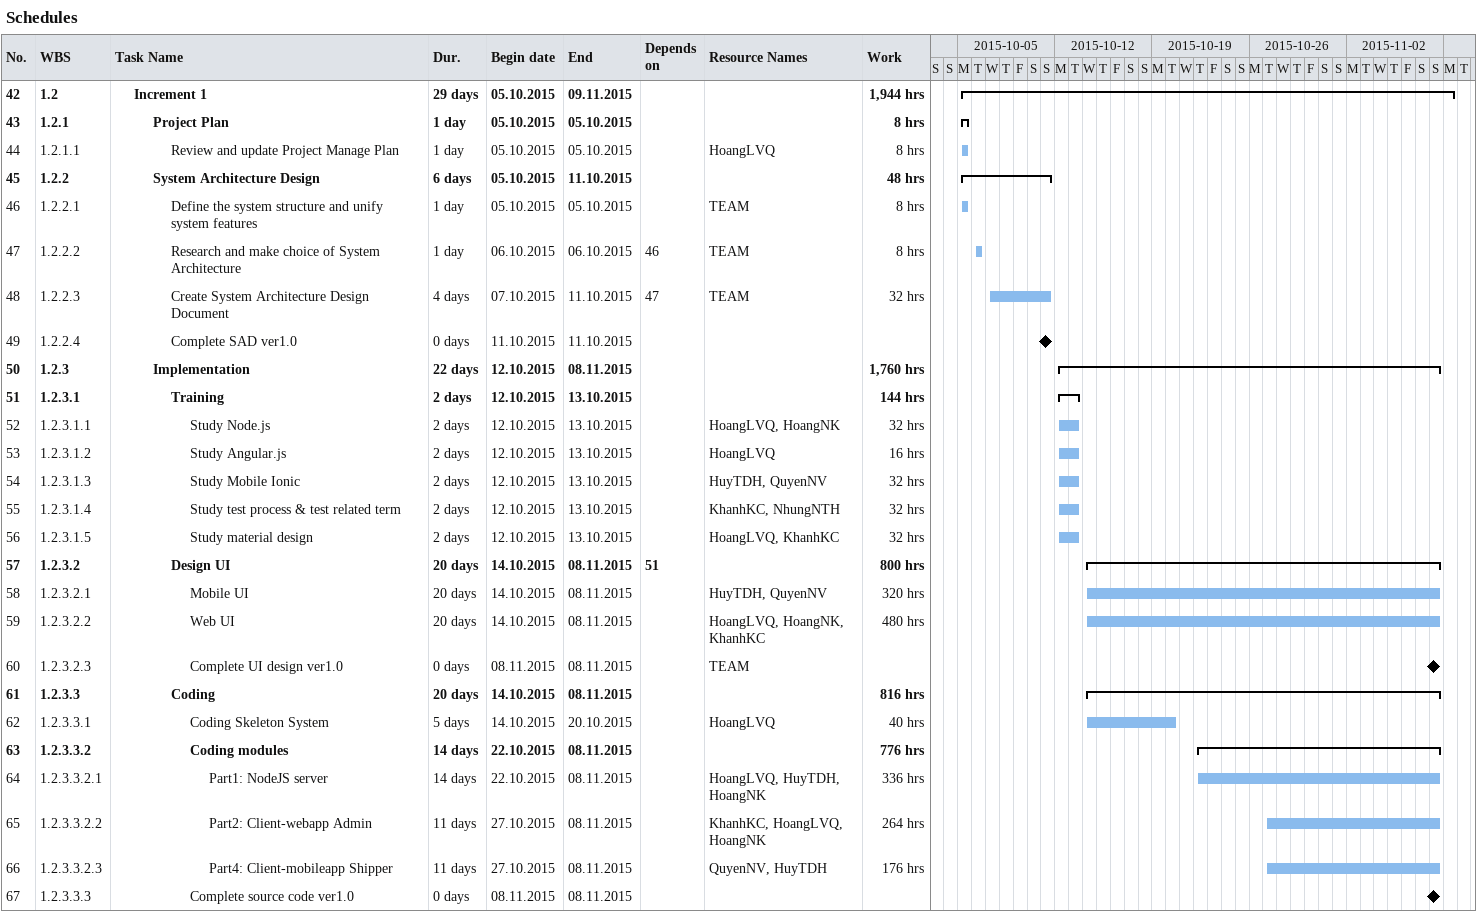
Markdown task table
Schedules

| ID | WBS | Task | Duration | Start | Finish | Predecessors | Resources | Work (h) |
|---|---|---|---|---|---|---|---|---|
| 42 | 1.2 | **Increment 1** | 29d | 2015-10-05 | 2015-11-09 |  |  | 1944 |
| 43 | 1.2.1 | **Project Plan** | 1d | 2015-10-05 | 2015-10-05 |  |  | 8 |
| 44 | 1.2.1.1 | Review and update Project Manage Plan | 1d | 2015-10-05 | 2015-10-05 |  | HoangLVQ | 8 |
| 45 | 1.2.2 | **System Architecture Design** | 6d | 2015-10-05 | 2015-10-11 |  |  | 48 |
| 46 | 1.2.2.1 | Define the system structure and unify system features | 1d | 2015-10-05 | 2015-10-05 |  | TEAM | 8 |
| 47 | 1.2.2.2 | Research and make choice of System Architecture | 1d | 2015-10-06 | 2015-10-06 | 46 | TEAM | 8 |
| 48 | 1.2.2.3 | Create System Architecture Design Document | 4d | 2015-10-07 | 2015-10-11 | 47 | TEAM | 32 |
| 49 | 1.2.2.4 | Complete SAD ver1.0 | 0d | 2015-10-11 | 2015-10-11 |  |  |  |
| 50 | 1.2.3 | **Implementation** | 22d | 2015-10-12 | 2015-11-08 |  |  | 1760 |
| 51 | 1.2.3.1 | **Training** | 2d | 2015-10-12 | 2015-10-13 |  |  | 144 |
| 52 | 1.2.3.1.1 | Study Node.js | 2d | 2015-10-12 | 2015-10-13 |  | HoangLVQ, HoangNK | 32 |
| 53 | 1.2.3.1.2 | Study Angular.js | 2d | 2015-10-12 | 2015-10-13 |  | HoangLVQ | 16 |
| 54 | 1.2.3.1.3 | Study Mobile Ionic | 2d | 2015-10-12 | 2015-10-13 |  | HuyTDH, QuyenNV | 32 |
| 55 | 1.2.3.1.4 | Study test process & test related term | 2d | 2015-10-12 | 2015-10-13 |  | KhanhKC, NhungNTH | 32 |
| 56 | 1.2.3.1.5 | Study material design | 2d | 2015-10-12 | 2015-10-13 |  | HoangLVQ, KhanhKC | 32 |
| 57 | 1.2.3.2 | **Design UI** | 20d | 2015-10-14 | 2015-11-08 | 51 |  | 800 |
| 58 | 1.2.3.2.1 | Mobile UI | 20d | 2015-10-14 | 2015-11-08 |  | HuyTDH, QuyenNV | 320 |
| 59 | 1.2.3.2.2 | Web UI | 20d | 2015-10-14 | 2015-11-08 |  | HoangLVQ, HoangNK, KhanhKC | 480 |
| 60 | 1.2.3.2.3 | Complete UI design ver1.0 | 0d | 2015-11-08 | 2015-11-08 |  | TEAM |  |
| 61 | 1.2.3.3 | **Coding** | 20d | 2015-10-14 | 2015-11-08 |  |  | 816 |
| 62 | 1.2.3.3.1 | Coding Skeleton System | 5d | 2015-10-14 | 2015-10-20 |  | HoangLVQ | 40 |
| 63 | 1.2.3.3.2 | **Coding modules** | 14d | 2015-10-22 | 2015-11-08 |  |  | 776 |
| 64 | 1.2.3.3.2.1 | Part1: NodeJS server | 14d | 2015-10-22 | 2015-11-08 |  | HoangLVQ, HuyTDH, HoangNK | 336 |
| 65 | 1.2.3.3.2.2 | Part2: Client-webapp Admin | 11d | 2015-10-27 | 2015-11-08 |  | KhanhKC, HoangLVQ, HoangNK | 264 |
| 66 | 1.2.3.3.2.3 | Part4: Client-mobileapp Shipper | 11d | 2015-10-27 | 2015-11-08 |  | QuyenNV, HuyTDH | 176 |
| 67 | 1.2.3.3.3 | Complete source code ver1.0 | 0d | 2015-11-08 | 2015-11-08 |  |  |  |
